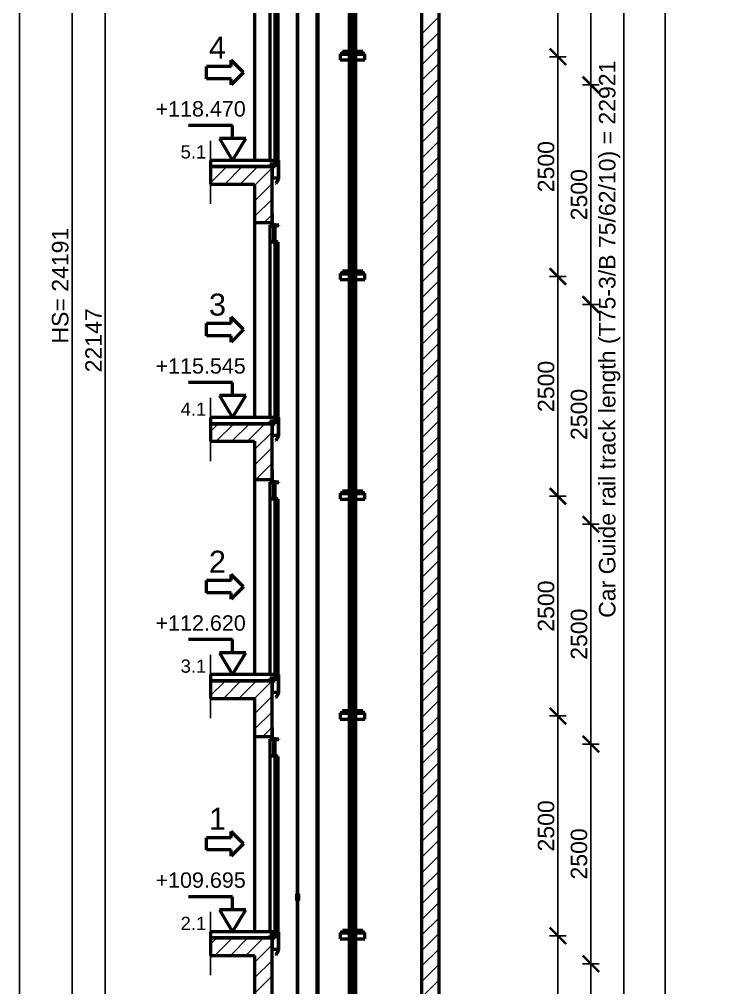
# Model space of a CAD drawing. Header units: millimetres. Extents: x -2854 to 202754, y -48725 to 27067.
# Drawn here: x 90636 to 98726, y -37394 to -26377 of the extents above; entities that cross this region are included whole.
import ezdxf
from ezdxf.enums import TextEntityAlignment as Align

# ---------------------------------------------------------------- set-up
doc = ezdxf.new("R2010")
doc.units = ezdxf.units.MM
doc.linetypes.add('AM_ISO08W050', pattern=[18, 12, -1.5, 3, -1.5])
for name, color, linetype, lineweight in [('AM_0', 7, 'Continuous', 50), ('AM_5', 3, 'Continuous', 25), ('AM_8', 1, 'Continuous', 25), ('LDCar-AM_0', 7, 'Continuous', 50), ('LDCar-AM_4', 3, 'Continuous', 25), ('LDDoorFixingPoints-AM_0', 7, 'Continuous', 50), ('LDElectricalComponents-AM_0', 7, 'Continuous', 50), ('LDGuides-AM_0', 7, 'Continuous', 50), ('LDRailBrackets-AM_0', 7, 'Continuous', 50), ('LDShaft-AM_0', 7, 'Continuous', 50), ('LDShaft-AM_4', 3, 'Continuous', 25), ('LDShaft-AM_5', 3, 'Continuous', 25), ('LDShaft-AM_7', 4, 'AM_ISO08W050', 25)]:
    doc.layers.add(name, color=color, linetype=linetype, lineweight=lineweight)
doc.layers.add('AM_VIEWS', color=1, linetype='Continuous', lineweight=25, plot=False)
doc.styles.add('LD', font='ARIALUNI.ttf')
doc.dimstyles.new('LIFT', dxfattribs={"dimtxt": 2.5, "dimasz": 2.5, "dimexe": 1.25, "dimexo": 0, "dimgap": 0.5, "dimtad": 1, "dimdec": 0, "dimzin": 1, "dimdsep": 46, "dimtxsty": 'LD', "dimblk": 'ARCHTICK', "dimcen": 0, "dimdle": 1, "dimclrd": 3, "dimclre": 3, "dimclrt": 4, "dimadec": 0, "dimazin": 0, "dimtp": 0.1, "dimtm": 0.1, "dimtfac": 0.71, "dimtdec": 0, "dimtix": 1, "dimtmove": 0, "dimatfit": 3, "dimfxl": 1, "dimtolj": 1, "dimarcsym": 0})

# ---------------------------------------------------------------- blocks, each defined once
blk = doc.blocks.new('LD_20260610085845_000000CB')
at = {"layer": 'LDShaft-AM_0'}
for p, q in [((1900, 0), (1900, 24391)), ((1700, 24191), (1700, 0)), ((-200, 15740), (-200, 13520)), ((-200, 13450), (-700, 13450)), ((-700, 13450), (-700, 13250)), ((-80, 13450), (-200, 13450)), ((0, 13450), (-80, 13450)), ((0, 12815), (0, 13450)), ((-700, 13250), (-200, 13250)), ((-200, 13250), (-200, 12815)), ((-200, 12815), (-200, 10595)), ((-200, 12815), (-80, 12815)), ((-80, 12815), (0, 12815)), ((0, 12785), (0, 12815)), ((-200, 10525), (-700, 10525)), ((-700, 10525), (-700, 10325)), ((-80, 10525), (-200, 10525)), ((0, 10525), (-80, 10525)), ((0, 9890), (0, 10525)), ((-700, 10325), (-200, 10325)), ((-200, 10325), (-200, 9890)), ((-200, 9890), (-200, 7670)), ((-200, 9890), (-80, 9890)), ((-80, 9890), (0, 9890)), ((0, 9860), (0, 9890)), ((-200, 7600), (-700, 7600)), ((-700, 7600), (-700, 7400)), ((-80, 7600), (-200, 7600)), ((0, 7600), (-80, 7600)), ((0, 6965), (0, 7600)), ((-700, 7400), (-200, 7400)), ((-200, 7400), (-200, 6965)), ((-200, 6965), (-200, 4745)), ((-200, 6965), (-80, 6965)), ((-80, 6965), (0, 6965)), ((0, 6935), (0, 6965)), ((-200, 4675), (-700, 4675)), ((-700, 4675), (-700, 4475)), ((-80, 4675), (-200, 4675)), ((0, 4675), (-80, 4675)), ((0, 3515), (0, 4675)), ((-700, 4475), (-200, 4475)), ((-200, 4475), (-200, 3515))]:
    blk.add_line(p, q, dxfattribs=at)
blk = doc.blocks.new('LD_20260610085845_000000D9')
at = {"layer": 'LDShaft-AM_4'}
blk.add_line((-700, 225), (-700, -495), dxfattribs=at)
blk = doc.blocks.new('LD_20260610085845_000000DA')
at = {"layer": 'LDShaft-AM_0'}
for p, q in [((35, 0), (0, 0)), ((0, 0), (0, -1)), ((35, -1), (35, 0)), ((0, -1), (35, -1)), ((0, -22.5), (0, -151)), ((71, -1), (35, -1)), ((71, -5), (35, -5)), ((35, -5), (71, -5)), ((71, -5), (71, -1)), ((71, -151), (71, -5)), ((0, -151), (71, -151))]:
    blk.add_line(p, q, dxfattribs=at)
blk = doc.blocks.new('LD_20260610085845_000000DB')
at = {"layer": 'LDCar-AM_0'}
for p, q in [((0, 2190), (0, 2000)), ((30, 2190), (0, 2190)), ((3, 2003), (3, 2187)), ((3, 2187), (27, 2187)), ((27, 2187), (27, 2170)), ((27, 2170), (30, 2170)), ((40, 2190), (30, 2190)), ((30, 2170), (30, 2190)), ((40, 2190), (40, 2010)), ((100, 2190), (40, 2190)), ((43, 2010), (43, 2187)), ((43, 2187), (100, 2187)), ((60, 2003), (60, 2187)), ((100, 2187), (100, 2190)), ((0, 2000), (0, 0)), ((0, 2000), (66, 2000)), ((64, 2003), (3, 2003)), ((40, 2010), (43, 2010)), ((60, 0), (60, 2000)), ((66, 2020), (64, 2020)), ((64, 2020), (64, 2003)), ((66, 2000), (66, 2020)), ((66, 1995), (66, 5)), ((95, 1995), (66, 1995)), ((95, 5), (95, 1995)), ((0, 0), (60, 0)), ((100, 0), (60, 0)), ((60, 0), (60, -44)), ((66, 5), (95, 5)), ((100, -48), (100, 0)), ((60, -44), (0, -44)), ((0, -44), (0, -48)), ((0, -48), (60, -48)), ((60, -48), (97, -48)), ((97, -48), (97, -210)), ((100, -210), (100, -48)), ((97, -210), (67, -259)), ((70, -261), (100, -212)), ((100, -212), (97, -210)), ((97, -210), (100, -210)), ((67, -259), (70, -261))]:
    blk.add_line(p, q, dxfattribs=at)
blk = doc.blocks.new('LD_20260610085845_000000DD')
at = {"layer": 'LDDoorFixingPoints-AM_0'}
for p, q in [((5, 35), (1, 35)), ((1, 35), (1, -100)), ((5, 35), (1, 35)), ((1, 35), (1, -100)), ((5, -96), (5, 35)), ((5, -96), (5, 35)), ((1, -100), (41, -100)), ((1, -100), (41, -100)), ((41, -96), (5, -96)), ((41, -96), (5, -96)), ((41, -100), (41, -96)), ((41, -100), (41, -96))]:
    blk.add_line(p, q, dxfattribs=at)
blk = doc.blocks.new('LD_20260610085845_000000DE')
at = {"layer": 'LDShaft-AM_0'}
for p, q in [((-200, 0), (-700, 0)), ((-700, 0), (-700, -70)), ((-80, 0), (-200, 0)), ((0, 0), (-80, 0)), ((35, 0), (0, 0)), ((35, -70), (35, 0)), ((-700, -70), (-200, -70)), ((-200, -70), (-80, -70)), ((-80, -70), (0, -70)), ((0, -70), (35, -70))]:
    blk.add_line(p, q, dxfattribs=at)
blk = doc.blocks.new('LD_ENTRY_FLOOR_L')
for p, q in [((-150, 250), (0, 0)), ((0, 0), (150, 250))]:
    blk.add_line(p, q)
at = {"layer": 'AM_0'}
for p, q in [((0, 398), (-500, 398)), ((0, 250), (0, 398)), ((150, 250), (-150, 250))]:
    blk.add_line(p, q, dxfattribs=at)
blk = doc.blocks.new('LD_20260610085845_000000E0')
at = {"layer": 'LDCar-AM_0'}
blk.add_blockref('LD_ENTRY_FLOOR_L', (0, 0), dxfattribs=at)
at = {"layer": 'LDCar-AM_0', "style": 'LD'}
blk.add_text('+112.620', height=175, dxfattribs=at).set_placement((150, 500), align=Align.RIGHT)
blk = doc.blocks.new('LD_ENTRY_L')
for p, q in [((0, 0), (-141, 141)), ((-141, 70), (-141, 141)), ((-422, -70), (-422, 70)), ((-141, 70), (-422, 70)), ((0, 0), (-141, -141)), ((-141, -70), (-422, -70)), ((-141, -141), (-141, -70))]:
    blk.add_line(p, q)
blk = doc.blocks.new('LD_20260610085845_000000E1')
at = {"layer": 'LDCar-AM_0'}
blk.add_blockref('LD_ENTRY_L', (0, 0), dxfattribs=at)
at = {"layer": 'LDCar-AM_0', "style": 'LD'}
blk.add_text('2', height=250, dxfattribs=at).set_placement((-200, 160), align=Align.RIGHT)
blk = doc.blocks.new('LD_20260610085845_000000E2')
at = {"layer": 'LDShaft-AM_4'}
blk.add_line((-700, 225), (-700, -495), dxfattribs=at)
blk = doc.blocks.new('LD_20260610085845_000000E3')
at = {"layer": 'LDShaft-AM_0'}
for p, q in [((35, 0), (0, 0)), ((0, 0), (0, -1)), ((35, -1), (35, 0)), ((0, -1), (35, -1)), ((0, -22.5), (0, -151)), ((71, -1), (35, -1)), ((71, -5), (35, -5)), ((35, -5), (71, -5)), ((71, -5), (71, -1)), ((71, -151), (71, -5)), ((0, -151), (71, -151))]:
    blk.add_line(p, q, dxfattribs=at)
blk = doc.blocks.new('LD_20260610085845_000000E4')
at = {"layer": 'LDCar-AM_0'}
for p, q in [((0, 2190), (0, 2000)), ((30, 2190), (0, 2190)), ((3, 2003), (3, 2187)), ((3, 2187), (27, 2187)), ((27, 2187), (27, 2170)), ((27, 2170), (30, 2170)), ((40, 2190), (30, 2190)), ((30, 2170), (30, 2190)), ((40, 2190), (40, 2010)), ((100, 2190), (40, 2190)), ((43, 2010), (43, 2187)), ((43, 2187), (100, 2187)), ((60, 2003), (60, 2187)), ((100, 2187), (100, 2190)), ((0, 2000), (0, 0)), ((0, 2000), (66, 2000)), ((64, 2003), (3, 2003)), ((40, 2010), (43, 2010)), ((60, 0), (60, 2000)), ((66, 2020), (64, 2020)), ((64, 2020), (64, 2003)), ((66, 2000), (66, 2020)), ((66, 1995), (66, 5)), ((95, 1995), (66, 1995)), ((95, 5), (95, 1995)), ((0, 0), (60, 0)), ((100, 0), (60, 0)), ((60, 0), (60, -44)), ((66, 5), (95, 5)), ((100, -48), (100, 0)), ((60, -44), (0, -44)), ((0, -44), (0, -48)), ((0, -48), (60, -48)), ((60, -48), (97, -48)), ((97, -48), (97, -210)), ((100, -210), (100, -48)), ((97, -210), (67, -259)), ((70, -261), (100, -212)), ((100, -212), (97, -210)), ((97, -210), (100, -210)), ((67, -259), (70, -261))]:
    blk.add_line(p, q, dxfattribs=at)
blk = doc.blocks.new('LD_20260610085845_000000E6')
at = {"layer": 'LDDoorFixingPoints-AM_0'}
for p, q in [((5, 35), (1, 35)), ((1, 35), (1, -100)), ((5, 35), (1, 35)), ((1, 35), (1, -100)), ((5, -96), (5, 35)), ((5, -96), (5, 35)), ((1, -100), (41, -100)), ((1, -100), (41, -100)), ((41, -96), (5, -96)), ((41, -96), (5, -96)), ((41, -100), (41, -96)), ((41, -100), (41, -96))]:
    blk.add_line(p, q, dxfattribs=at)
blk = doc.blocks.new('LD_20260610085845_000000E7')
at = {"layer": 'LDShaft-AM_0'}
for p, q in [((-200, 0), (-700, 0)), ((-700, 0), (-700, -70)), ((-80, 0), (-200, 0)), ((0, 0), (-80, 0)), ((35, 0), (0, 0)), ((35, -70), (35, 0)), ((-700, -70), (-200, -70)), ((-200, -70), (-80, -70)), ((-80, -70), (0, -70)), ((0, -70), (35, -70))]:
    blk.add_line(p, q, dxfattribs=at)
blk = doc.blocks.new('LD_20260610085845_000000E9')
at = {"layer": 'LDCar-AM_0'}
blk.add_blockref('LD_ENTRY_L', (0, 0), dxfattribs=at)
at = {"layer": 'LDCar-AM_0', "style": 'LD'}
blk.add_text('1', height=250, dxfattribs=at).set_placement((-200, 160), align=Align.RIGHT)
blk = doc.blocks.new('LD_20260610085845_000000EA')
at = {"layer": 'LDCar-AM_0'}
blk.add_blockref('LD_ENTRY_FLOOR_L', (0, 0), dxfattribs=at)
at = {"layer": 'LDCar-AM_0', "style": 'LD'}
blk.add_text('+109.695', height=175, dxfattribs=at).set_placement((150, 500), align=Align.RIGHT)
blk = doc.blocks.new('LD_20260610085845_000000EB')
at = {"layer": 'LDShaft-AM_4'}
blk.add_line((-700, 225), (-700, -495), dxfattribs=at)
blk = doc.blocks.new('LD_20260610085845_000000EC')
at = {"layer": 'LDShaft-AM_0'}
for p, q in [((35, 0), (0, 0)), ((0, 0), (0, -1)), ((35, -1), (35, 0)), ((0, -1), (35, -1)), ((0, -22.5), (0, -151)), ((71, -1), (35, -1)), ((71, -5), (35, -5)), ((35, -5), (71, -5)), ((71, -5), (71, -1)), ((71, -151), (71, -5)), ((0, -151), (71, -151))]:
    blk.add_line(p, q, dxfattribs=at)
blk = doc.blocks.new('LD_20260610085845_000000ED')
at = {"layer": 'LDCar-AM_0'}
for p, q in [((0, 2190), (0, 2000)), ((30, 2190), (0, 2190)), ((3, 2003), (3, 2187)), ((3, 2187), (27, 2187)), ((27, 2187), (27, 2170)), ((27, 2170), (30, 2170)), ((40, 2190), (30, 2190)), ((30, 2170), (30, 2190)), ((40, 2190), (40, 2010)), ((100, 2190), (40, 2190)), ((43, 2010), (43, 2187)), ((43, 2187), (100, 2187)), ((60, 2003), (60, 2187)), ((100, 2187), (100, 2190)), ((0, 2000), (0, 0)), ((0, 2000), (66, 2000)), ((64, 2003), (3, 2003)), ((40, 2010), (43, 2010)), ((60, 0), (60, 2000)), ((66, 2020), (64, 2020)), ((64, 2020), (64, 2003)), ((66, 2000), (66, 2020)), ((66, 1995), (66, 5)), ((95, 1995), (66, 1995)), ((95, 5), (95, 1995)), ((0, 0), (60, 0)), ((100, 0), (60, 0)), ((60, 0), (60, -44)), ((66, 5), (95, 5)), ((100, -48), (100, 0)), ((60, -44), (0, -44)), ((0, -44), (0, -48)), ((0, -48), (60, -48)), ((60, -48), (97, -48)), ((97, -48), (97, -210)), ((100, -210), (100, -48)), ((97, -210), (67, -259)), ((70, -261), (100, -212)), ((100, -212), (97, -210)), ((97, -210), (100, -210)), ((67, -259), (70, -261))]:
    blk.add_line(p, q, dxfattribs=at)
blk = doc.blocks.new('LD_20260610085845_000000EF')
at = {"layer": 'LDDoorFixingPoints-AM_0'}
for p, q in [((5, 35), (1, 35)), ((1, 35), (1, -100)), ((5, 35), (1, 35)), ((1, 35), (1, -100)), ((5, -96), (5, 35)), ((5, -96), (5, 35)), ((1, -100), (41, -100)), ((1, -100), (41, -100)), ((41, -96), (5, -96)), ((41, -96), (5, -96)), ((41, -100), (41, -96)), ((41, -100), (41, -96))]:
    blk.add_line(p, q, dxfattribs=at)
blk = doc.blocks.new('LD_20260610085845_000000F0')
at = {"layer": 'LDShaft-AM_0'}
for p, q in [((-200, 0), (-700, 0)), ((-700, 0), (-700, -70)), ((-80, 0), (-200, 0)), ((0, 0), (-80, 0)), ((35, 0), (0, 0)), ((35, -70), (35, 0)), ((-700, -70), (-200, -70)), ((-200, -70), (-80, -70)), ((-80, -70), (0, -70)), ((0, -70), (35, -70))]:
    blk.add_line(p, q, dxfattribs=at)
blk = doc.blocks.new('LD_20260610085845_000000F2')
at = {"layer": 'LDCar-AM_0'}
blk.add_blockref('LD_ENTRY_FLOOR_L', (0, 0), dxfattribs=at)
at = {"layer": 'LDCar-AM_0', "style": 'LD'}
blk.add_text('+115.545', height=175, dxfattribs=at).set_placement((150, 500), align=Align.RIGHT)
blk = doc.blocks.new('LD_20260610085845_000000F3')
at = {"layer": 'LDCar-AM_0'}
blk.add_blockref('LD_ENTRY_L', (0, 0), dxfattribs=at)
at = {"layer": 'LDCar-AM_0', "style": 'LD'}
blk.add_text('3', height=250, dxfattribs=at).set_placement((-200, 160), align=Align.RIGHT)
blk = doc.blocks.new('LD_20260610085845_000000F4')
at = {"layer": 'LDShaft-AM_4'}
blk.add_line((-700, 225), (-700, -495), dxfattribs=at)
blk = doc.blocks.new('LD_20260610085845_000000F5')
at = {"layer": 'LDShaft-AM_0'}
for p, q in [((35, 0), (0, 0)), ((0, 0), (0, -1)), ((35, -1), (35, 0)), ((0, -1), (35, -1)), ((0, -22.5), (0, -151)), ((71, -1), (35, -1)), ((71, -5), (35, -5)), ((35, -5), (71, -5)), ((71, -5), (71, -1)), ((71, -151), (71, -5)), ((0, -151), (71, -151))]:
    blk.add_line(p, q, dxfattribs=at)
blk = doc.blocks.new('LD_20260610085845_000000F6')
at = {"layer": 'LDCar-AM_0'}
for p, q in [((0, 2190), (0, 2000)), ((30, 2190), (0, 2190)), ((3, 2003), (3, 2187)), ((3, 2187), (27, 2187)), ((27, 2187), (27, 2170)), ((27, 2170), (30, 2170)), ((40, 2190), (30, 2190)), ((30, 2170), (30, 2190)), ((40, 2190), (40, 2010)), ((100, 2190), (40, 2190)), ((43, 2010), (43, 2187)), ((43, 2187), (100, 2187)), ((60, 2003), (60, 2187)), ((100, 2187), (100, 2190)), ((0, 2000), (0, 0)), ((0, 2000), (66, 2000)), ((64, 2003), (3, 2003)), ((40, 2010), (43, 2010)), ((60, 0), (60, 2000)), ((66, 2020), (64, 2020)), ((64, 2020), (64, 2003)), ((66, 2000), (66, 2020)), ((66, 1995), (66, 5)), ((95, 1995), (66, 1995)), ((95, 5), (95, 1995)), ((0, 0), (60, 0)), ((100, 0), (60, 0)), ((60, 0), (60, -44)), ((66, 5), (95, 5)), ((100, -48), (100, 0)), ((60, -44), (0, -44)), ((0, -44), (0, -48)), ((0, -48), (60, -48)), ((60, -48), (97, -48)), ((97, -48), (97, -210)), ((100, -210), (100, -48)), ((97, -210), (67, -259)), ((70, -261), (100, -212)), ((100, -212), (97, -210)), ((97, -210), (100, -210)), ((67, -259), (70, -261))]:
    blk.add_line(p, q, dxfattribs=at)
blk = doc.blocks.new('LD_20260610085845_000000F9')
at = {"layer": 'LDShaft-AM_0'}
for p, q in [((-200, 0), (-700, 0)), ((-700, 0), (-700, -70)), ((-80, 0), (-200, 0)), ((0, 0), (-80, 0)), ((35, 0), (0, 0)), ((35, -70), (35, 0)), ((-700, -70), (-200, -70)), ((-200, -70), (-80, -70)), ((-80, -70), (0, -70)), ((0, -70), (35, -70))]:
    blk.add_line(p, q, dxfattribs=at)
blk = doc.blocks.new('LD_20260610085845_000000FB')
at = {"layer": 'LDCar-AM_0'}
blk.add_blockref('LD_ENTRY_L', (0, 0), dxfattribs=at)
at = {"layer": 'LDCar-AM_0', "style": 'LD'}
blk.add_text('4', height=250, dxfattribs=at).set_placement((-200, 160), align=Align.RIGHT)
blk = doc.blocks.new('LD_20260610085845_000000FC')
at = {"layer": 'LDCar-AM_0'}
blk.add_blockref('LD_ENTRY_FLOOR_L', (0, 0), dxfattribs=at)
at = {"layer": 'LDCar-AM_0', "style": 'LD'}
blk.add_text('+118.470', height=175, dxfattribs=at).set_placement((150, 500), align=Align.RIGHT)
blk = doc.blocks.new('LD_20260610085845_0000010E')
at = {"layer": 'AM_0'}
for p, q in [((-631, 22297), (-631, 171)), ((-621, 171), (-621, 22297)), ((-631, 4576), (-639.25, 4576)), ((-639.25, 4576), (-639.25, 4500)), ((-612.75, 4576), (-621, 4576)), ((-612.75, 4500), (-612.75, 4576)), ((-639.25, 4500), (-631, 4500)), ((-621, 4500), (-612.75, 4500))]:
    blk.add_line(p, q, dxfattribs=at)
blk = doc.blocks.new('LD_20260610085845_0000010F')
at = {"layer": 'LDShaft-AM_7'}
blk.add_line((0, -20061), (0, 4980), dxfattribs=at)
blk = doc.blocks.new('LD_20260610085845_00000111')
at = {"layer": 'LDElectricalComponents-AM_0'}
for p, q in [((-400, 22855), (-400, 220)), ((-384, 220), (-384, 22855))]:
    blk.add_line(p, q, dxfattribs=at)
blk = doc.blocks.new('LD_20260610085845_0000011A')
at = {"layer": 'LDGuides-AM_0'}
for p, q in [((-5, 1250), (-37.5, 1250)), ((-37.5, 1250), (-37.5, -1250)), ((5, 1250), (-5, 1250)), ((-5, 1250), (-5, -1250)), ((-5, -1250), (-5, 1250)), ((5, -1250), (5, 1250)), ((37.5, 1250), (5, 1250)), ((5, 1250), (5, -1250)), ((37.5, -1250), (37.5, 1250)), ((-37.5, -1250), (-5, -1250)), ((-5, -1250), (5, -1250)), ((5, -1250), (37.5, -1250))]:
    blk.add_line(p, q, dxfattribs=at)
blk = doc.blocks.new('LD_20260610085845_0000011C')
at = {"layer": 'LDGuides-AM_0'}
for p, q in [((-5, 1250), (-37.5, 1250)), ((-37.5, 1250), (-37.5, -1250)), ((-5, -1250), (-5, 1250)), ((5, 1250), (-5, 1250)), ((-5, 1250), (-5, -1250)), ((37.5, 1250), (5, 1250)), ((5, 1250), (5, -1250)), ((5, -1250), (5, 1250)), ((37.5, -1250), (37.5, 1250)), ((-37.5, -1250), (-5, -1250)), ((-5, -1250), (5, -1250)), ((5, -1250), (37.5, -1250))]:
    blk.add_line(p, q, dxfattribs=at)
blk = doc.blocks.new('LD_20260610085845_0000011E')
at = {"layer": 'LDGuides-AM_0'}
for p, q in [((-5, 1250), (-37.5, 1250)), ((-37.5, 1250), (-37.5, -1250)), ((5, 1250), (-5, 1250)), ((-5, 1250), (-5, -1250)), ((-5, -1250), (-5, 1250)), ((5, -1250), (5, 1250)), ((37.5, 1250), (5, 1250)), ((5, 1250), (5, -1250)), ((37.5, -1250), (37.5, 1250)), ((-37.5, -1250), (-5, -1250)), ((-5, -1250), (5, -1250)), ((5, -1250), (37.5, -1250))]:
    blk.add_line(p, q, dxfattribs=at)
blk = doc.blocks.new('LD_20260610085845_00000122')
at = {"layer": 'LDGuides-AM_0'}
for p, q in [((-5, 1250), (-37.5, 1250)), ((-37.5, 1250), (-37.5, -1250)), ((5, 1250), (-5, 1250)), ((-5, 1250), (-5, -1250)), ((-5, -1250), (-5, 1250)), ((5, -1250), (5, 1250)), ((37.5, 1250), (5, 1250)), ((5, 1250), (5, -1250)), ((37.5, -1250), (37.5, 1250)), ((-37.5, -1250), (-5, -1250)), ((-5, -1250), (5, -1250)), ((5, -1250), (37.5, -1250))]:
    blk.add_line(p, q, dxfattribs=at)
blk = doc.blocks.new('LD_20260610085845_00000124')
at = {"layer": 'LDGuides-AM_0'}
for p, q in [((-5, 927.5), (-37.5, 927.5)), ((-37.5, 927.5), (-37.5, -927.5)), ((-5, -927.5), (-5, 927.5)), ((5, 927.5), (-5, 927.5)), ((-5, 927.5), (-5, -927.5)), ((37.5, 927.5), (5, 927.5)), ((5, 927.5), (5, -927.5)), ((5, -927.5), (5, 927.5)), ((37.5, -927.5), (37.5, 927.5)), ((-37.5, -927.5), (-5, -927.5)), ((-5, -927.5), (5, -927.5)), ((5, -927.5), (37.5, -927.5))]:
    blk.add_line(p, q, dxfattribs=at)
blk = doc.blocks.new('LD_20260610085845_00000126')
at = {"layer": 'LDGuides-AM_0'}
for p, q in [((-5, 1250), (-37.5, 1250)), ((-37.5, 1250), (-37.5, -1250)), ((-5, -1250), (-5, 1250)), ((5, 1250), (-5, 1250)), ((-5, 1250), (-5, -1250)), ((37.5, 1250), (5, 1250)), ((5, 1250), (5, -1250)), ((5, -1250), (5, 1250)), ((37.5, -1250), (37.5, 1250)), ((-37.5, -1250), (-5, -1250)), ((-5, -1250), (5, -1250)), ((5, -1250), (37.5, -1250))]:
    blk.add_line(p, q, dxfattribs=at)
blk = doc.blocks.new('LD_20260610085845_0000012F')
at = {"layer": 'LDRailBrackets-AM_0'}
for p, q in [((-37.5, 35), (-140, 35)), ((-140, 35), (-140, 31)), ((-37.5, 31), (-140, 31)), ((-140, 31), (-140, -35)), ((-140, 31), (-37.5, 31)), ((-115, 59), (-115, 35)), ((-37.5, 59), (-115, 59)), ((-115, 35), (-37.5, 35)), ((115, 59), (37.5, 59)), ((37.5, 35), (115, 35)), ((140, 35), (37.5, 35)), ((140, 31), (37.5, 31)), ((37.5, 31), (140, 31)), ((115, 35), (115, 59)), ((140, 31), (140, 35)), ((140, -35), (140, 31)), ((-140, -35), (-37.5, -35)), ((37.5, -35), (140, -35))]:
    blk.add_line(p, q, dxfattribs=at)
blk = doc.blocks.new('LD_20260610085845_00000130')
at = {"layer": 'LDRailBrackets-AM_0'}
for p, q in [((-37.5, 35), (-140, 35)), ((-140, 35), (-140, 31)), ((-37.5, 31), (-140, 31)), ((-140, 31), (-140, -35)), ((-140, 31), (-37.5, 31)), ((-115, 59), (-115, 35)), ((-37.5, 59), (-115, 59)), ((-115, 35), (-37.5, 35)), ((115, 59), (37.5, 59)), ((140, 35), (37.5, 35)), ((37.5, 35), (115, 35)), ((140, 31), (37.5, 31)), ((37.5, 31), (140, 31)), ((115, 35), (115, 59)), ((140, 31), (140, 35)), ((140, -35), (140, 31)), ((-140, -35), (-37.5, -35)), ((37.5, -35), (140, -35))]:
    blk.add_line(p, q, dxfattribs=at)
blk = doc.blocks.new('LD_20260610085845_00000131')
at = {"layer": 'LDRailBrackets-AM_0'}
for p, q in [((-37.5, 35), (-140, 35)), ((-140, 35), (-140, 31)), ((-37.5, 31), (-140, 31)), ((-140, 31), (-140, -35)), ((-140, 31), (-37.5, 31)), ((-115, 59), (-115, 35)), ((-37.5, 59), (-115, 59)), ((-115, 35), (-37.5, 35)), ((115, 59), (37.5, 59)), ((37.5, 35), (115, 35)), ((140, 35), (37.5, 35)), ((140, 31), (37.5, 31)), ((37.5, 31), (140, 31)), ((115, 35), (115, 59)), ((140, 31), (140, 35)), ((140, -35), (140, 31)), ((-140, -35), (-37.5, -35)), ((37.5, -35), (140, -35))]:
    blk.add_line(p, q, dxfattribs=at)
blk = doc.blocks.new('LD_20260610085845_00000132')
at = {"layer": 'LDRailBrackets-AM_0'}
for p, q in [((-37.5, 35), (-140, 35)), ((-140, 35), (-140, 31)), ((-37.5, 31), (-140, 31)), ((-140, 31), (-140, -35)), ((-140, 31), (-37.5, 31)), ((-115, 59), (-115, 35)), ((-37.5, 59), (-115, 59)), ((-115, 35), (-37.5, 35)), ((115, 59), (37.5, 59)), ((140, 35), (37.5, 35)), ((37.5, 35), (115, 35)), ((140, 31), (37.5, 31)), ((37.5, 31), (140, 31)), ((115, 35), (115, 59)), ((140, 31), (140, 35)), ((140, -35), (140, 31)), ((-140, -35), (-37.5, -35)), ((37.5, -35), (140, -35))]:
    blk.add_line(p, q, dxfattribs=at)
blk = doc.blocks.new('LD_20260610085845_00000133')
at = {"layer": 'LDRailBrackets-AM_0'}
for p, q in [((-37.5, 35), (-140, 35)), ((-140, 35), (-140, 31)), ((-37.5, 31), (-140, 31)), ((-140, 31), (-140, -35)), ((-140, 31), (-37.5, 31)), ((-115, 59), (-115, 35)), ((-37.5, 59), (-115, 59)), ((-115, 35), (-37.5, 35)), ((115, 59), (37.5, 59)), ((140, 35), (37.5, 35)), ((37.5, 35), (115, 35)), ((140, 31), (37.5, 31)), ((37.5, 31), (140, 31)), ((115, 35), (115, 59)), ((140, 31), (140, 35)), ((140, -35), (140, 31)), ((-140, -35), (-37.5, -35)), ((37.5, -35), (140, -35))]:
    blk.add_line(p, q, dxfattribs=at)
blk = doc.blocks.new('LD_20260610085845_0000013D')
at = {"layer": 'AM_8'}
for p, q in [((1700, 14958), (1900, 15158)), ((1700, 14781), (1900, 14981)), ((1700, 14605), (1900, 14805)), ((1700, 14428), (1900, 14628)), ((1700, 14251), (1900, 14451)), ((1700, 14074), (1900, 14274)), ((1700, 13898), (1900, 14098)), ((1700, 13721), (1900, 13921)), ((1700, 13544), (1900, 13744)), ((1700, 13367), (1900, 13567)), ((-700, 13265), (-515, 13450)), ((-700, 13442), (-692, 13450)), ((-539, 13250), (-339, 13450)), ((-362, 13250), (-162, 13450)), ((-200, 13235), (0, 13435)), ((1700, 13190), (1900, 13390)), ((-200, 13058), (0, 13258)), ((1700, 13014), (1900, 13214)), ((-200, 12881), (0, 13081)), ((1700, 12837), (1900, 13037)), ((-90, 12815), (0, 12905)), ((1700, 12660), (1900, 12860)), ((1700, 12483), (1900, 12683)), ((1700, 12307), (1900, 12507)), ((1700, 12130), (1900, 12330)), ((1700, 11953), (1900, 12153)), ((1700, 11776), (1900, 11976)), ((1700, 11599), (1900, 11799)), ((1700, 11423), (1900, 11623)), ((1700, 11246), (1900, 11446)), ((1700, 11069), (1900, 11269)), ((1700, 10892), (1900, 11092)), ((1700, 10716), (1900, 10916)), ((1700, 10539), (1900, 10739)), ((-700, 10437), (-612, 10525)), ((-635, 10325), (-435, 10525)), ((-458, 10325), (-258, 10525)), ((-282, 10325), (-82, 10525)), ((1700, 10362), (1900, 10562)), ((-200, 10230), (0, 10430)), ((1700, 10185), (1900, 10385)), ((-200, 10053), (0, 10253)), ((1700, 10009), (1900, 10209)), ((-186, 9890), (0, 10076)), ((1700, 9832), (1900, 10032)), ((-9, 9890), (0, 9899)), ((1700, 9655), (1900, 9855)), ((1700, 9478), (1900, 9678)), ((1700, 9301), (1900, 9501)), ((1700, 9125), (1900, 9325)), ((1700, 8948), (1900, 9148)), ((1700, 8771), (1900, 8971)), ((1700, 8594), (1900, 8794)), ((1700, 8418), (1900, 8618)), ((1700, 8241), (1900, 8441)), ((1700, 8064), (1900, 8264)), ((1700, 7887), (1900, 8087)), ((1700, 7710), (1900, 7910)), ((1700, 7534), (1900, 7734)), ((-700, 7432), (-532, 7600)), ((-555, 7400), (-355, 7600)), ((-378, 7400), (-178, 7600)), ((-201, 7400), (-1, 7600)), ((1700, 7357), (1900, 7557)), ((-200, 7225), (0, 7425)), ((1700, 7180), (1900, 7380)), ((-200, 7048), (0, 7248)), ((1700, 7003), (1900, 7203)), ((-106, 6965), (0, 7071)), ((1700, 6827), (1900, 7027)), ((1700, 6650), (1900, 6850)), ((1700, 6473), (1900, 6673)), ((1700, 6296), (1900, 6496)), ((1700, 6119), (1900, 6319)), ((1700, 5943), (1900, 6143)), ((1700, 5766), (1900, 5966)), ((1700, 5589), (1900, 5789)), ((1700, 5412), (1900, 5612)), ((1700, 5236), (1900, 5436)), ((1700, 5059), (1900, 5259)), ((1700, 4882), (1900, 5082)), ((1700, 4705), (1900, 4905)), ((-700, 4603), (-628, 4675)), ((-652, 4475), (-452, 4675)), ((-475, 4475), (-275, 4675)), ((-298, 4475), (-98, 4675)), ((1700, 4528), (1900, 4728)), ((-200, 4396), (0, 4596)), ((1700, 4352), (1900, 4552)), ((-200, 4219), (0, 4419)), ((1700, 4175), (1900, 4375)), ((-200, 4043), (0, 4243)), ((1700, 3998), (1900, 4198))]:
    blk.add_line(p, q, dxfattribs=at)
blk = doc.blocks.new('_ArchTick')
at = {"color": 0, "linetype": 'ByBlock', "const_width": 0.15}
blk.add_lwpolyline([(-0.5, -0.5), (0.5, 0.5)], dxfattribs=at)
blk = doc.blocks.new('*D2470')
at = {"layer": 'AM_5', "color": 3, "lineweight": -2, "transparency": 16777216}
for p, q in [((97511, -41552), (97511, -18481)), ((94426, -18556), (97604, -18556)), ((94426, -41477), (97604, -41477))]:
    blk.add_line(p, q, dxfattribs=at)
at = {"layer": 'Defpoints', "color": 0, "transparency": 16777216}
for p in [(94426, -18556), (97511, -18556), (94426, -41477)]:
    blk.add_point(p, dxfattribs=at)
at = {"layer": 'AM_5', "color": 3, "lineweight": -2, "transparency": 16777216, "xscale": 187.5, "yscale": 187.5, "zscale": 187.5}
for p, rotation in [((97511, -18556), 90), ((97511, -41477), 270)]:
    blk.add_blockref('_ArchTick', p, dxfattribs=dict(at, rotation=rotation))
at = {"layer": 'AM_5', "color": 4, "transparency": 16777216, "insert": (97350, -30016), "char_height": 187.5, "attachment_point": 5, "rotation": 90, "style": 'LD'}
blk.add_mtext('\\A1;Car Guide rail track length (T75-3/B 75/62/10) = 22921', dxfattribs=at)
blk = doc.blocks.new('*D2471')
at = {"layer": 'Defpoints', "color": 0, "transparency": 16777216}
for p in [(97042, -24622), (97136, -24622), (97042, -27122)]:
    blk.add_point(p, dxfattribs=at)
at = {"layer": 'LDShaft-AM_5', "color": 3, "lineweight": -2, "transparency": 16777216}
for p, q in [((97136, -27197), (97136, -24547)), ((97042, -24622), (97229, -24622)), ((97042, -27122), (97229, -27122))]:
    blk.add_line(p, q, dxfattribs=at)
at = {"layer": 'LDShaft-AM_5', "color": 3, "lineweight": -2, "transparency": 16777216, "xscale": 187.5, "yscale": 187.5, "zscale": 187.5}
for p, rotation in [((97136, -24622), 90), ((97136, -27122), 270)]:
    blk.add_blockref('_ArchTick', p, dxfattribs=dict(at, rotation=rotation))
at = {"layer": 'LDShaft-AM_5', "color": 4, "transparency": 16777216, "insert": (97002, -25872), "char_height": 187.5, "attachment_point": 5, "rotation": 90, "style": 'LD'}
blk.add_mtext('\\A1;2500', dxfattribs=at)
blk = doc.blocks.new('*D2474')
at = {"layer": 'Defpoints', "color": 0, "transparency": 16777216}
for p in [(97042, -32122), (97136, -32122), (97042, -34622)]:
    blk.add_point(p, dxfattribs=at)
at = {"layer": 'LDShaft-AM_5', "color": 3, "lineweight": -2, "transparency": 16777216}
for p, q in [((97136, -34697), (97136, -32047)), ((97042, -32122), (97229, -32122)), ((97042, -34622), (97229, -34622))]:
    blk.add_line(p, q, dxfattribs=at)
at = {"layer": 'LDShaft-AM_5', "color": 3, "lineweight": -2, "transparency": 16777216, "xscale": 187.5, "yscale": 187.5, "zscale": 187.5}
for p, rotation in [((97136, -32122), 90), ((97136, -34622), 270)]:
    blk.add_blockref('_ArchTick', p, dxfattribs=dict(at, rotation=rotation))
at = {"layer": 'LDShaft-AM_5', "color": 4, "transparency": 16777216, "insert": (97002, -33372), "char_height": 187.5, "attachment_point": 5, "rotation": 90, "style": 'LD'}
blk.add_mtext('\\A1;2500', dxfattribs=at)
blk = doc.blocks.new('*D2475')
at = {"layer": 'Defpoints', "color": 0, "transparency": 16777216}
for p in [(97042, -37122), (97136, -37122), (97042, -38977)]:
    blk.add_point(p, dxfattribs=at)
at = {"layer": 'LDShaft-AM_5', "color": 3, "lineweight": -2, "transparency": 16777216}
for p, q in [((97042, -37122), (97229, -37122)), ((97136, -39052), (97136, -37047)), ((97042, -38977), (97229, -38977))]:
    blk.add_line(p, q, dxfattribs=at)
at = {"layer": 'LDShaft-AM_5', "color": 3, "lineweight": -2, "transparency": 16777216, "xscale": 187.5, "yscale": 187.5, "zscale": 187.5}
for p, rotation in [((97136, -37122), 90), ((97136, -38977), 270)]:
    blk.add_blockref('_ArchTick', p, dxfattribs=dict(at, rotation=rotation))
at = {"layer": 'LDShaft-AM_5', "color": 4, "transparency": 16777216, "insert": (97002, -38049), "char_height": 187.5, "attachment_point": 5, "rotation": 90, "style": 'LD'}
blk.add_mtext('\\A1;1855', dxfattribs=at)
blk = doc.blocks.new('*D2476')
at = {"layer": 'Defpoints', "color": 0, "transparency": 16777216}
for p in [(91611, -18956), (91704, -18956), (94420, -41103)]:
    blk.add_point(p, dxfattribs=at)
at = {"layer": 'LDShaft-AM_5', "color": 3, "lineweight": -2, "transparency": 16777216}
for p, q in [((91611, -41178), (91611, -18881)), ((91704, -18956), (91517, -18956)), ((94420, -41103), (91517, -41103))]:
    blk.add_line(p, q, dxfattribs=at)
at = {"layer": 'LDShaft-AM_5', "color": 3, "lineweight": -2, "transparency": 16777216, "xscale": 187.5, "yscale": 187.5, "zscale": 187.5}
for p, rotation in [((91611, -18956), 90), ((91611, -41103), 270)]:
    blk.add_blockref('_ArchTick', p, dxfattribs=dict(at, rotation=rotation))
at = {"layer": 'LDShaft-AM_5', "color": 4, "transparency": 16777216, "insert": (91479, -30029), "char_height": 187.5, "attachment_point": 5, "rotation": 90, "style": 'LD'}
blk.add_mtext('\\A1;22147', dxfattribs=at)
blk = doc.blocks.new('*D2479')
at = {"layer": 'Defpoints', "color": 0, "transparency": 16777216}
for p in [(97042, -34622), (97136, -34622), (97042, -37122)]:
    blk.add_point(p, dxfattribs=at)
at = {"layer": 'LDShaft-AM_5', "color": 3, "lineweight": -2, "transparency": 16777216}
for p, q in [((97136, -37197), (97136, -34547)), ((97042, -34622), (97229, -34622)), ((97042, -37122), (97229, -37122))]:
    blk.add_line(p, q, dxfattribs=at)
at = {"layer": 'LDShaft-AM_5', "color": 3, "lineweight": -2, "transparency": 16777216, "xscale": 187.5, "yscale": 187.5, "zscale": 187.5}
for p, rotation in [((97136, -34622), 90), ((97136, -37122), 270)]:
    blk.add_blockref('_ArchTick', p, dxfattribs=dict(at, rotation=rotation))
at = {"layer": 'LDShaft-AM_5', "color": 4, "transparency": 16777216, "insert": (97002, -35872), "char_height": 187.5, "attachment_point": 5, "rotation": 90, "style": 'LD'}
blk.add_mtext('\\A1;2500', dxfattribs=at)
blk = doc.blocks.new('*D2481')
at = {"layer": 'Defpoints', "color": 0, "transparency": 16777216}
for p in [(97042, -29622), (97136, -29622), (97042, -32122)]:
    blk.add_point(p, dxfattribs=at)
at = {"layer": 'LDShaft-AM_5', "color": 3, "lineweight": -2, "transparency": 16777216}
for p, q in [((97042, -29622), (97229, -29622)), ((97136, -32197), (97136, -29547)), ((97042, -32122), (97229, -32122))]:
    blk.add_line(p, q, dxfattribs=at)
at = {"layer": 'LDShaft-AM_5', "color": 3, "lineweight": -2, "transparency": 16777216, "xscale": 187.5, "yscale": 187.5, "zscale": 187.5}
for p, rotation in [((97136, -29622), 90), ((97136, -32122), 270)]:
    blk.add_blockref('_ArchTick', p, dxfattribs=dict(at, rotation=rotation))
at = {"layer": 'LDShaft-AM_5', "color": 4, "transparency": 16777216, "insert": (97002, -30872), "char_height": 187.5, "attachment_point": 5, "rotation": 90, "style": 'LD'}
blk.add_mtext('\\A1;2500', dxfattribs=at)
blk = doc.blocks.new('*D2482')
at = {"layer": 'Defpoints', "color": 0, "transparency": 16777216}
for p in [(97042, -27122), (97136, -27122), (97042, -29622)]:
    blk.add_point(p, dxfattribs=at)
at = {"layer": 'LDShaft-AM_5', "color": 3, "lineweight": -2, "transparency": 16777216}
for p, q in [((97136, -29697), (97136, -27047)), ((97042, -27122), (97229, -27122)), ((97042, -29622), (97229, -29622))]:
    blk.add_line(p, q, dxfattribs=at)
at = {"layer": 'LDShaft-AM_5', "color": 3, "lineweight": -2, "transparency": 16777216, "xscale": 187.5, "yscale": 187.5, "zscale": 187.5}
for p, rotation in [((97136, -27122), 90), ((97136, -29622), 270)]:
    blk.add_blockref('_ArchTick', p, dxfattribs=dict(at, rotation=rotation))
at = {"layer": 'LDShaft-AM_5', "color": 4, "transparency": 16777216, "insert": (97002, -28372), "char_height": 187.5, "attachment_point": 5, "rotation": 90, "style": 'LD'}
blk.add_mtext('\\A1;2500', dxfattribs=at)
blk = doc.blocks.new('*D2487')
at = {"layer": 'AM_5', "color": 3, "lineweight": -2, "transparency": 16777216}
for p, q in [((91236, -41578), (91236, -17237)), ((93511, -17312), (91142, -17312)), ((93511, -41503), (91142, -41503))]:
    blk.add_line(p, q, dxfattribs=at)
at = {"layer": 'Defpoints', "color": 0, "transparency": 16777216}
for p in [(91236, -17312), (93511, -17312), (93511, -41503)]:
    blk.add_point(p, dxfattribs=at)
at = {"layer": 'AM_5', "color": 3, "lineweight": -2, "transparency": 16777216, "xscale": 187.5, "yscale": 187.5, "zscale": 187.5}
for p, rotation in [((91236, -17312), 90), ((91236, -41503), 270)]:
    blk.add_blockref('_ArchTick', p, dxfattribs=dict(at, rotation=rotation))
at = {"layer": 'AM_5', "color": 4, "transparency": 16777216, "insert": (91101, -29407), "char_height": 187.5, "attachment_point": 5, "rotation": 90, "style": 'LD'}
blk.add_mtext('\\A1;HS= 24191', dxfattribs=at)
blk = doc.blocks.new('*D2490')
at = {"layer": 'Defpoints', "color": 0, "transparency": 16777216}
for p in [(96667, -29303), (96761, -29303), (96667, -31803)]:
    blk.add_point(p, dxfattribs=at)
at = {"layer": 'LDShaft-AM_5', "color": 3, "lineweight": -2, "transparency": 16777216}
for p, q in [((96667, -29303), (96854, -29303)), ((96761, -31878), (96761, -29228)), ((96667, -31803), (96854, -31803))]:
    blk.add_line(p, q, dxfattribs=at)
at = {"layer": 'LDShaft-AM_5', "color": 3, "lineweight": -2, "transparency": 16777216, "xscale": 187.5, "yscale": 187.5, "zscale": 187.5}
for p, rotation in [((96761, -29303), 90), ((96761, -31803), 270)]:
    blk.add_blockref('_ArchTick', p, dxfattribs=dict(at, rotation=rotation))
at = {"layer": 'LDShaft-AM_5', "color": 4, "transparency": 16777216, "insert": (96627, -30553), "char_height": 187.5, "attachment_point": 5, "rotation": 90, "style": 'LD'}
blk.add_mtext('\\A1;2500', dxfattribs=at)
blk = doc.blocks.new('*D2492')
at = {"layer": 'Defpoints', "color": 0, "transparency": 16777216}
for p in [(96667, -31803), (96761, -31803), (96667, -34303)]:
    blk.add_point(p, dxfattribs=at)
at = {"layer": 'LDShaft-AM_5', "color": 3, "lineweight": -2, "transparency": 16777216}
for p, q in [((96667, -31803), (96854, -31803)), ((96761, -34378), (96761, -31728)), ((96667, -34303), (96854, -34303))]:
    blk.add_line(p, q, dxfattribs=at)
at = {"layer": 'LDShaft-AM_5', "color": 3, "lineweight": -2, "transparency": 16777216, "xscale": 187.5, "yscale": 187.5, "zscale": 187.5}
for p, rotation in [((96761, -31803), 90), ((96761, -34303), 270)]:
    blk.add_blockref('_ArchTick', p, dxfattribs=dict(at, rotation=rotation))
at = {"layer": 'LDShaft-AM_5', "color": 4, "transparency": 16777216, "insert": (96627, -33053), "char_height": 187.5, "attachment_point": 5, "rotation": 90, "style": 'LD'}
blk.add_mtext('\\A1;2500', dxfattribs=at)
blk = doc.blocks.new('*D2493')
at = {"layer": 'Defpoints', "color": 0, "transparency": 16777216}
for p in [(96667, -26803), (96761, -26803), (96667, -29303)]:
    blk.add_point(p, dxfattribs=at)
at = {"layer": 'LDShaft-AM_5', "color": 3, "lineweight": -2, "transparency": 16777216}
for p, q in [((96761, -29378), (96761, -26728)), ((96667, -26803), (96854, -26803)), ((96667, -29303), (96854, -29303))]:
    blk.add_line(p, q, dxfattribs=at)
at = {"layer": 'LDShaft-AM_5', "color": 3, "lineweight": -2, "transparency": 16777216, "xscale": 187.5, "yscale": 187.5, "zscale": 187.5}
for p, rotation in [((96761, -26803), 90), ((96761, -29303), 270)]:
    blk.add_blockref('_ArchTick', p, dxfattribs=dict(at, rotation=rotation))
at = {"layer": 'LDShaft-AM_5', "color": 4, "transparency": 16777216, "insert": (96627, -28053), "char_height": 187.5, "attachment_point": 5, "rotation": 90, "style": 'LD'}
blk.add_mtext('\\A1;2500', dxfattribs=at)
blk = doc.blocks.new('*D2494')
at = {"layer": 'Defpoints', "color": 0, "transparency": 16777216}
for p in [(96667, -36803), (96761, -36803), (96667, -39303)]:
    blk.add_point(p, dxfattribs=at)
at = {"layer": 'LDShaft-AM_5', "color": 3, "lineweight": -2, "transparency": 16777216}
for p, q in [((96761, -39378), (96761, -36728)), ((96667, -36803), (96854, -36803)), ((96667, -39303), (96854, -39303))]:
    blk.add_line(p, q, dxfattribs=at)
at = {"layer": 'LDShaft-AM_5', "color": 3, "lineweight": -2, "transparency": 16777216, "xscale": 187.5, "yscale": 187.5, "zscale": 187.5}
for p, rotation in [((96761, -36803), 90), ((96761, -39303), 270)]:
    blk.add_blockref('_ArchTick', p, dxfattribs=dict(at, rotation=rotation))
at = {"layer": 'LDShaft-AM_5', "color": 4, "transparency": 16777216, "insert": (96627, -38053), "char_height": 187.5, "attachment_point": 5, "rotation": 90, "style": 'LD'}
blk.add_mtext('\\A1;2500\\H0.5x;\\S±25 ', dxfattribs=at)
blk = doc.blocks.new('*D2495')
at = {"layer": 'Defpoints', "color": 0, "transparency": 16777216}
for p in [(96667, -24303), (96761, -24303), (96667, -26803)]:
    blk.add_point(p, dxfattribs=at)
at = {"layer": 'LDShaft-AM_5', "color": 3, "lineweight": -2, "transparency": 16777216}
for p, q in [((96761, -26878), (96761, -24228)), ((96667, -24303), (96854, -24303)), ((96667, -26803), (96854, -26803))]:
    blk.add_line(p, q, dxfattribs=at)
at = {"layer": 'LDShaft-AM_5', "color": 3, "lineweight": -2, "transparency": 16777216, "xscale": 187.5, "yscale": 187.5, "zscale": 187.5}
for p, rotation in [((96761, -24303), 90), ((96761, -26803), 270)]:
    blk.add_blockref('_ArchTick', p, dxfattribs=dict(at, rotation=rotation))
at = {"layer": 'LDShaft-AM_5', "color": 4, "transparency": 16777216, "insert": (96627, -25553), "char_height": 187.5, "attachment_point": 5, "rotation": 90, "style": 'LD'}
blk.add_mtext('\\A1;2500', dxfattribs=at)
blk = doc.blocks.new('*D2499')
at = {"layer": 'Defpoints', "color": 0, "transparency": 16777216}
for p in [(96667, -34303), (96761, -34303), (96667, -36803)]:
    blk.add_point(p, dxfattribs=at)
at = {"layer": 'LDShaft-AM_5', "color": 3, "lineweight": -2, "transparency": 16777216}
for p, q in [((96761, -36878), (96761, -34228)), ((96667, -34303), (96854, -34303)), ((96667, -36803), (96854, -36803))]:
    blk.add_line(p, q, dxfattribs=at)
at = {"layer": 'LDShaft-AM_5', "color": 3, "lineweight": -2, "transparency": 16777216, "xscale": 187.5, "yscale": 187.5, "zscale": 187.5}
for p, rotation in [((96761, -34303), 90), ((96761, -36803), 270)]:
    blk.add_blockref('_ArchTick', p, dxfattribs=dict(at, rotation=rotation))
at = {"layer": 'LDShaft-AM_5', "color": 4, "transparency": 16777216, "insert": (96627, -35553), "char_height": 187.5, "attachment_point": 5, "rotation": 90, "style": 'LD'}
blk.add_mtext('\\A1;2500', dxfattribs=at)
blk = doc.blocks.new('LD_20260610085845_00000140')
at = {"layer": 'LDCar-AM_4'}
for p, q in [((-700, 13745), (-700, 13025)), ((-700, 10820), (-700, 10100)), ((-700, 7895), (-700, 7175)), ((-700, 4970), (-700, 4250))]:
    blk.add_line(p, q, dxfattribs=at)

msp = doc.modelspace()

# ---------------------------------------------------------------- linework, layer by layer
at = {"layer": 'AM_VIEWS'}
msp.add_lwpolyline([(90635.6, -15986.6), (97979.3, -15986.6), (97979.3, -43308.8), (90635.6, -43308.8)], close=True, dxfattribs=at)

# ---------------------------------------------------------------- block references
for name, p in [('LD_20260610085845_0000010F', (94425.6, -21866.6)), ('LD_20260610085845_000000CB', (93510.6, -41502.6)), ('LD_20260610085845_0000013D', (93510.6, -41502.6)), ('LD_20260610085845_00000111', (94419.6, -41102.6)), ('LD_20260610085845_0000010E', (94425.6, -40902.6)), ('LD_20260610085845_00000140', (93510.6, -41502.6)), ('LD_20260610085845_00000122', (94425.6, -25871.6)), ('LD_20260610085845_000000F6', (93485.6, -27982.6)), ('LD_20260610085845_000000FB', (93185.6, -26982.6)), ('LD_20260610085845_00000132', (94425.6, -26802.6)), ('LD_20260610085845_00000126', (94425.6, -28371.6)), ('LD_20260610085845_000000FC', (93060.6, -27982.6)), ('LD_20260610085845_000000F4', (93510.6, -27982.6)), ('LD_20260610085845_000000F9', (93510.6, -27982.6)), ('LD_20260610085845_000000F5', (93510.6, -28030.1)), ('LD_20260610085845_000000EF', (93510.6, -28617.6)), ('LD_20260610085845_000000ED', (93485.6, -30907.6)), ('LD_20260610085845_00000131', (94425.6, -29302.6)), ('LD_20260610085845_000000F3', (93185.6, -29907.6)), ('LD_20260610085845_0000011E', (94425.6, -30871.6)), ('LD_20260610085845_000000F2', (93060.6, -30907.6)), ('LD_20260610085845_000000EB', (93510.6, -30907.6)), ('LD_20260610085845_000000F0', (93510.6, -30907.6)), ('LD_20260610085845_000000EC', (93510.6, -30955.1)), ('LD_20260610085845_000000DD', (93510.6, -31542.6)), ('LD_20260610085845_000000DB', (93485.6, -33832.6)), ('LD_20260610085845_00000133', (94425.6, -31802.6)), ('LD_20260610085845_0000011A', (94425.6, -33371.6)), ('LD_20260610085845_000000E1', (93185.6, -32832.6)), ('LD_20260610085845_000000E0', (93060.6, -33832.6)), ('LD_20260610085845_000000D9', (93510.6, -33832.6)), ('LD_20260610085845_000000DE', (93510.6, -33832.6)), ('LD_20260610085845_000000DA', (93510.6, -33880.1)), ('LD_20260610085845_00000130', (94425.6, -34302.6)), ('LD_20260610085845_000000E6', (93510.6, -34467.6)), ('LD_20260610085845_000000E4', (93485.6, -36757.6)), ('LD_20260610085845_0000011C', (94425.6, -35871.6)), ('LD_20260610085845_000000E9', (93185.6, -35757.6)), ('LD_20260610085845_000000EA', (93060.6, -36757.6)), ('LD_20260610085845_000000E2', (93510.6, -36757.6)), ('LD_20260610085845_000000E7', (93510.6, -36757.6)), ('LD_20260610085845_0000012F', (94425.6, -36802.6)), ('LD_20260610085845_000000E3', (93510.6, -36805.1)), ('LD_20260610085845_00000124', (94425.6, -38049.1))]:
    msp.add_blockref(name, p)

# ---------------------------------------------------------------- texts
at = {"layer": 'LDShaft-AM_0', "char_height": 150, "attachment_point": 9, "style": 'LD'}
for s, insert in [('\\fArial Unicode MS|b0|i0;\\l\\C256;5.1', (92760.6, -27962.6)), ('\\fArial Unicode MS|b0|i0;\\l\\C256;4.1', (92760.6, -30887.6)), ('\\fArial Unicode MS|b0|i0;\\l\\C256;3.1', (92760.6, -33812.6)), ('\\fArial Unicode MS|b0|i0;\\l\\C256;2.1', (92760.6, -36737.6))]:
    msp.add_mtext(s, dxfattribs=dict(at, insert=insert))

# ---------------------------------------------------------------- dimensions: what is measured, and where the dimension line sits
at = {"layer": 'AM_5'}
for base, p1, p2, text, picture, middle in [((91235.6, -17311.6), (93510.6, -41502.6), (93510.6, -17311.6), 'HS= <>', '*D2487', (91101.1, -29407.1)), ((97510.6, -18555.6), (94425.6, -41476.6), (94425.6, -18555.6), 'Car Guide rail track length (T75-3/B 75/62/10) = <>', '*D2470', (97350.2, -30016.1))]:
    dim = msp.add_linear_dim(base=base, p1=p1, p2=p2, angle=90, text=text, dimstyle='LIFT', override={"dimscale": 75, "dimtxt": 2.5, "dimtix": 1}, dxfattribs=at)
    dim.commit()
    dim.dimension.update_dxf_attribs({"geometry": picture, "text_midpoint": middle})
at = {"layer": 'LDShaft-AM_5'}
for base, p1, p2, picture, middle in [((91610.6, -18955.6), (94419.6, -41102.6), (91704.3, -18955.6), '*D2476', (91478.9, -30029.1)), ((96760.6, -24302.6), (96666.8, -26802.6), (96666.8, -24302.6), '*D2495', (96627.3, -25552.6)), ((97135.6, -24621.6), (97041.8, -27121.6), (97041.8, -24621.6), '*D2471', (97002.3, -25871.6)), ((96760.6, -26802.6), (96666.8, -29302.6), (96666.8, -26802.6), '*D2493', (96627.3, -28052.6)), ((97135.6, -27121.6), (97041.8, -29621.6), (97041.8, -27121.6), '*D2482', (97002.3, -28371.6)), ((96760.6, -29302.6), (96666.8, -31802.6), (96666.8, -29302.6), '*D2490', (96627.3, -30552.6)), ((97135.6, -29621.6), (97041.8, -32121.6), (97041.8, -29621.6), '*D2481', (97002.3, -30871.6)), ((96760.6, -31802.6), (96666.8, -34302.6), (96666.8, -31802.6), '*D2492', (96627.3, -33052.6)), ((97135.6, -32121.6), (97041.8, -34621.6), (97041.8, -32121.6), '*D2474', (97002.3, -33371.6)), ((96760.6, -34302.6), (96666.8, -36802.6), (96666.8, -34302.6), '*D2499', (96627.3, -35552.6)), ((97135.6, -34621.6), (97041.8, -37121.6), (97041.8, -34621.6), '*D2479', (97002.3, -35871.6)), ((97135.6, -37121.6), (97041.8, -38976.6), (97041.8, -37121.6), '*D2475', (97002.3, -38049.1))]:
    dim = msp.add_linear_dim(base=base, p1=p1, p2=p2, angle=90, dimstyle='LIFT', override={"dimscale": 75, "dimtxt": 2.5, "dimtix": 1}, dxfattribs=at)
    dim.commit()
    dim.dimension.update_dxf_attribs({"geometry": picture, "text_midpoint": middle})
dim = msp.add_linear_dim(base=(96760.6, -36802.6), p1=(96666.8, -39302.6), p2=(96666.8, -36802.6), angle=90, text='<>\\H0.5x;\\S±25 ', dimstyle='LIFT', override={"dimscale": 75, "dimtxt": 2.5, "dimtix": 1}, dxfattribs=at)
dim.commit()
dim.dimension.update_dxf_attribs({"geometry": '*D2494', "text_midpoint": (96627.3, -38052.6)})

doc.saveas('drawing.dxf')
